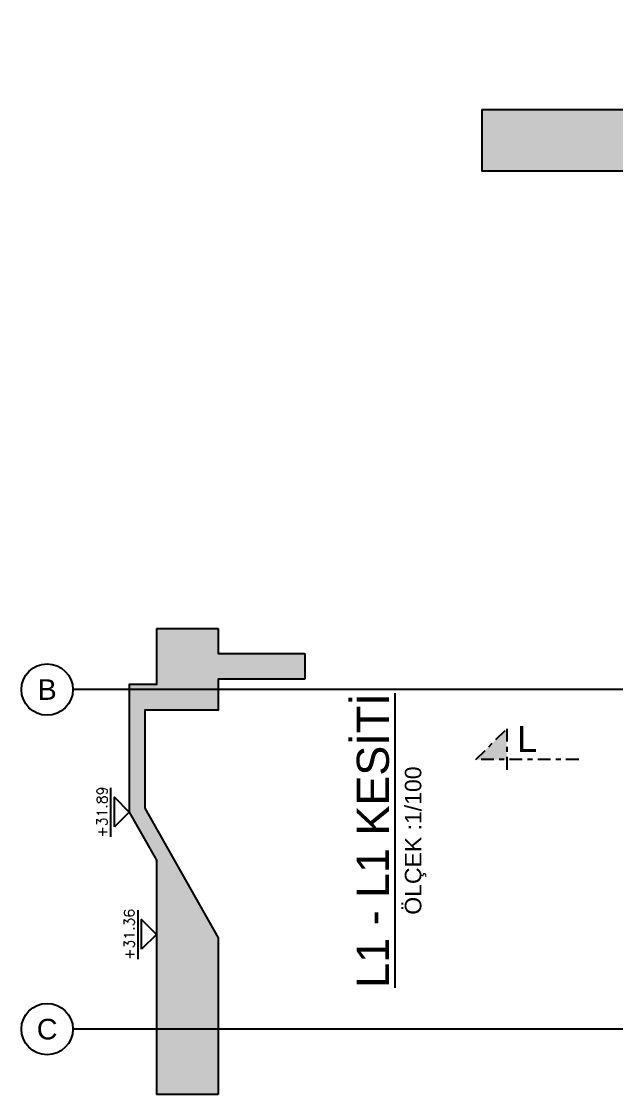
# Model space of a CAD drawing. Header units: millimetres. Extents: x 400408 to 401334, y 4543945 to 4544229.
# Drawn here: x 401214.28 to 401225.83, y 4543978.32 to 4543999.17 of the extents above; entities that cross this region are included whole.
import ezdxf
from ezdxf.enums import TextEntityAlignment as Align

# ---------------------------------------------------------------- set-up
doc = ezdxf.new("R2010")
doc.units = ezdxf.units.MM
for name, pattern in [('AKS', [3, 2.5, -0.25, 0, -0.25]), ('CENTER', [2, 1.25, -0.25, 0.25, -0.25]), ('CONTINU', [0]), ('HIDDEN', [0.375, 0.25, -0.125])]:
    doc.linetypes.add(name, pattern=pattern)
for name, color, linetype in [('aks prota', 2, 'AKS'), ('caks prota', 4, 'Continuous'), ('kesit prota', 1, 'Continuous'), ('kesit tarama prota', 252, 'Continuous'), ('kot prota', 4, 'Continuous'), ('merdiven prota', 2, 'Continuous'), ('PRT-CST-rc_level', 6, 'Continuous'), ('PRT-CST-rc_levermark', 4, 'Continuous'), ('skesit prota', 7, 'Continuous'), ('t35 prota', 3, 'Continuous'), ('taks prota', 7, 'Continuous'), ('tkesit prota', 7, 'Continuous'), ('tplan prota', 7, 'Continuous')]:
    doc.layers.add(name, color=color, linetype=linetype)
doc.styles.add('Arial', font='Arial.ttf')
doc.styles.add('OLCU', font='romanstw.shx')
doc.styles.add('TAKS', font='Arial Unicode.ttf')

# ---------------------------------------------------------------- blocks, each defined once
blk = doc.blocks.new('KOTK5')
at = {"layer": 'PRT-CST-rc_levermark'}
blk.add_line((216.7, 160), (-213.3, 160), dxfattribs=at)
blk.add_lwpolyline([(130, 130), (-130, 130), (0, 0)], close=True, dxfattribs=at)
at = {"layer": 'PRT-CST-rc_level', "style": 'OLCU'}
blk.add_attdef('000.00', text='', height=90, dxfattribs=at).set_placement((0, 193.1), align=Align.CENTER)
blk = doc.blocks.new('L-L Kesiti')
at = {"layer": 'kesit tarama prota'}
h = blk.add_hatch(color=256, dxfattribs=at)
h.dxf.hatch_style = 1
h.paths.add_polyline_path([(401403.121, 4543990.003), (401403.121, 4543991.433), (401404.326, 4543991.433), (401406.403, 4543992.613), (401407.581, 4543992.613), (401407.581, 4543992.913), (401406.324, 4543992.913), (401404.247, 4543991.733), (401402.821, 4543991.733), (401402.821, 4543991.203), (401397.491, 4543991.203), (401397.491, 4543990.003), (401400.621, 4543990.003), (401400.621, 4543986.042), (401401.121, 4543986.042), (401401.121, 4543990.003)])
h = blk.add_hatch(color=256, dxfattribs=at)
h.dxf.hatch_style = 1
h.paths.add_polyline_path([(401390.939, 4543977.625), (401390.939, 4543979.529), (401392.369, 4543979.529), (401392.369, 4543980.128), (401394.051, 4543980.128), (401394.051, 4543980.628), (401392.369, 4543980.628), (401392.369, 4543981.116), (401391.169, 4543981.116), (401391.169, 4543980.029), (401390.639, 4543980.029), (401390.639, 4543977.546), (401391.169, 4543976.611), (401391.169, 4543972.056), (401392.369, 4543972.056), (401392.369, 4543975.102)])
h = blk.add_hatch(color=256, dxfattribs=at)
h.dxf.hatch_style = 1
h.paths.add_polyline_path([(401397.978, 4543979.167), (401397.378, 4543978.567), (401397.978, 4543978.567)])
at = {"layer": 'aks prota', "ltscale": 10}
for p, q in [((401414.285, 4543979.928), (401389.543, 4543979.928)), ((401411.826, 4543973.328), (401389.543, 4543973.328))]:
    blk.add_line(p, q, dxfattribs=at)
at = {"layer": 'caks prota', "ltscale": 0.05}
for centre in [(401389.043, 4543979.928), (401389.043, 4543973.328)]:
    blk.add_circle(centre, 0.5, dxfattribs=at)
at = {"layer": 'kesit prota', "color": 1}
for points in [[(401397.491, 4543991.203), (401402.821, 4543991.203), (401402.821, 4543991.733), (401404.247, 4543991.733), (401406.324, 4543992.913), (401407.581, 4543992.913), (401407.581, 4543992.903), (401407.581, 4543992.903), (401407.581, 4543992.613), (401406.403, 4543992.613), (401404.326, 4543991.433), (401403.121, 4543991.433), (401403.121, 4543990.003), (401401.121, 4543990.003), (401401.121, 4543986.042)], [(401400.621, 4543986.042), (401400.621, 4543990.003), (401397.491, 4543990.003)], [(401391.169, 4543981.116), (401391.169, 4543980.029), (401390.639, 4543980.029), (401390.639, 4543977.546), (401391.169, 4543976.611), (401391.169, 4543972.056)], [(401392.369, 4543981.116), (401392.369, 4543980.628), (401394.051, 4543980.628)], [(401394.051, 4543980.128), (401392.369, 4543980.128), (401392.369, 4543979.529), (401390.939, 4543979.529), (401390.939, 4543977.625), (401392.369, 4543975.102), (401392.369, 4543972.056)]]:
    blk.add_lwpolyline(points, dxfattribs=at)
at = {"layer": 'merdiven prota', "linetype": 'HIDDEN', "ltscale": 10}
for points in [[(401397.491, 4543991.203), (401397.491, 4543990.003)], [(401391.169, 4543981.116), (401392.369, 4543981.116)], [(401394.051, 4543980.628), (401394.051, 4543980.128)], [(401392.369, 4543972.056), (401391.169, 4543972.056)]]:
    blk.add_lwpolyline(points, dxfattribs=at)
at = {"layer": 'skesit prota', "linetype": 'CENTER', "ltscale": 0.2}
for p, q in [((401397.378, 4543978.567), (401397.978, 4543979.167)), ((401397.978, 4543979.167), (401397.978, 4543978.267))]:
    blk.add_line(p, q, dxfattribs=at)
blk.add_lwpolyline([(401399.378, 4543978.567), (401397.378, 4543978.567)], dxfattribs=at)
at = {"layer": 'kot prota', "linetype": 'CONTINU', "ltscale": 0.1}
ref = blk.add_blockref('KOTK5', (401390.639, 4543977.546), dxfattribs=dict(at, xscale=-0.002222222222222222, yscale=0.002222222222222222, zscale=0.002222222222222222, rotation=89.9999999999036))
ref.add_attrib('000.00', '+31.89', dxfattribs={"layer": 'PRT-CST-rc_level', "height": 0.2, "rotation": 90, "style": 'OLCU'}).set_placement((401390.21, 4543977.546), align=Align.CENTER)
ref = blk.add_blockref('KOTK5', (401391.169, 4543975.169), dxfattribs=dict(at, xscale=-0.002222222222222222, yscale=0.002222222222222222, zscale=0.002222222222222222, rotation=89.9999999999036))
ref.add_attrib('000.00', '+31.36', dxfattribs={"layer": 'PRT-CST-rc_level', "height": 0.2, "rotation": 90, "style": 'OLCU'}).set_placement((401390.74, 4543975.169), align=Align.CENTER)
at = {"layer": 't35 prota', "style": 'Arial'}
blk.add_text('ÖLÇEK :1/100', height=0.32, rotation=90, dxfattribs=at).set_placement((401396.171, 4543976.992), align=Align.MIDDLE)
at = {"layer": 'taks prota', "style": 'TAKS'}
for s, p in [('B', (401389.043, 4543979.928)), ('C', (401389.043, 4543973.328))]:
    blk.add_text(s, height=0.4, dxfattribs=at).set_placement(p, align=Align.MIDDLE_CENTER)
at = {"layer": 'tkesit prota', "style": 'Arial'}
blk.add_text('L', height=0.5, dxfattribs=at).set_placement((401398.178, 4543978.717))
at = {"layer": 'tplan prota', "style": 'Arial'}
blk.add_text('%%UL1 - L1 KESİTİ', height=0.625, rotation=90, dxfattribs=at).set_placement((401395.296, 4543976.992), align=Align.MIDDLE)

msp = doc.modelspace()

# ---------------------------------------------------------------- block references
msp.add_blockref('L-L Kesiti', (-174.264, 6.259))

doc.saveas('drawing.dxf')
